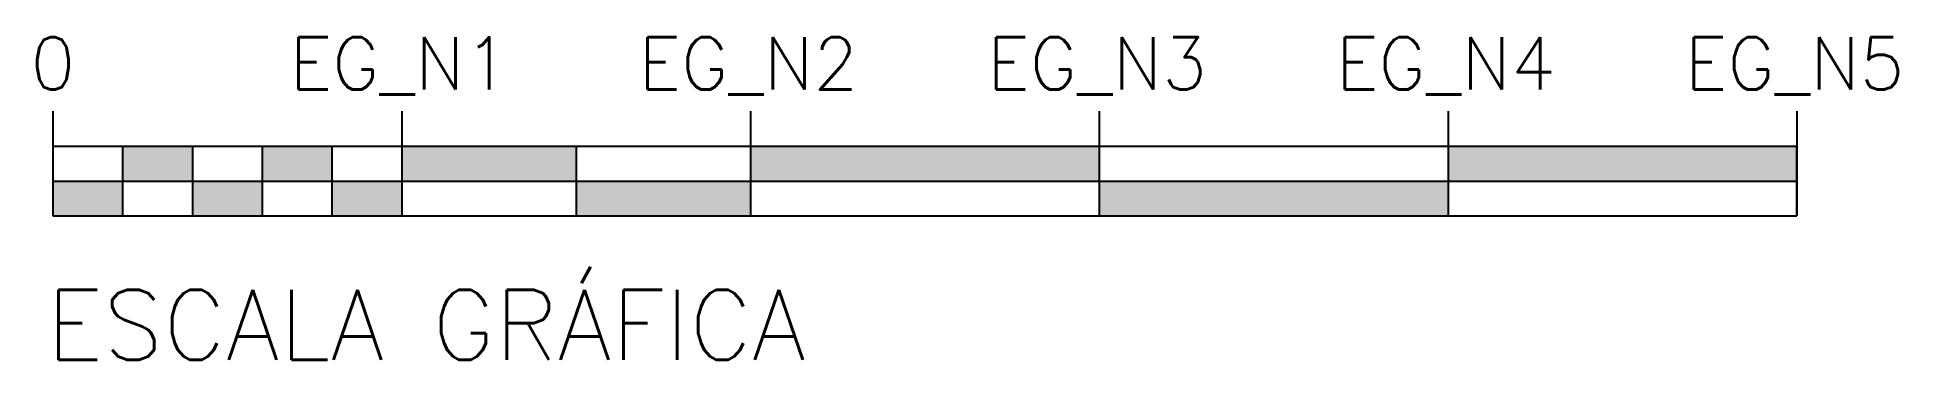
# Model space of a CAD drawing. Header units: millimetres. Extents: x 110.85 to 116.19, y 93.79 to 94.71.
import ezdxf
from ezdxf.enums import TextEntityAlignment as Align

# ---------------------------------------------------------------- set-up
doc = ezdxf.new("R2010")
doc.units = ezdxf.units.MM
doc.header["$LTSCALE"] = 10
doc.layers.add('escalas_gráficas', color=1, linetype='Continuous')
doc.styles.add('r60', font='romans.shx')
doc.styles.add('r80', font='romans.shx')

msp = doc.modelspace()

# ---------------------------------------------------------------- hatches: boundary and pattern name
at = {"layer": 'escalas_gráficas'}
h = msp.add_hatch(color=256, dxfattribs=at)
h.paths.add_polyline_path([(111.0956, 94.2028), (111.0956, 94.3028), (110.8956, 94.3028), (110.8956, 94.2028)])
h.paths.add_polyline_path([(111.0956, 94.4028), (111.0956, 94.3028), (111.2956, 94.3028), (111.2956, 94.4028)])
h.paths.add_polyline_path([(111.2956, 94.3028), (111.2956, 94.2028), (111.4956, 94.2028), (111.4956, 94.3028)])
h.paths.add_polyline_path([(111.4956, 94.4028), (111.4956, 94.3028), (111.6956, 94.3028), (111.6956, 94.4028)])
h.paths.add_polyline_path([(111.6956, 94.3028), (111.6956, 94.2028), (111.8956, 94.2028), (111.8956, 94.3028)])
h = msp.add_hatch(color=256, dxfattribs=at)
h.paths.add_polyline_path([(112.3956, 94.3028), (112.3956, 94.4028), (111.8956, 94.4028), (111.8956, 94.3028)])
h.paths.add_polyline_path([(112.3956, 94.3028), (112.3956, 94.2028), (112.8956, 94.2028), (112.8956, 94.3028)])
h.paths.add_polyline_path([(112.8956, 94.4028), (112.8956, 94.3028), (113.8956, 94.3028), (113.8956, 94.4028)])
h.paths.add_polyline_path([(114.8956, 94.2028), (114.8956, 94.3028), (113.8956, 94.3028), (113.8956, 94.2028)])
h.paths.add_polyline_path([(115.8956, 94.3028), (115.8956, 94.4028), (114.8956, 94.4028), (114.8956, 94.3028)])

# ---------------------------------------------------------------- linework, layer by layer
for p, q in [((110.8956, 94.5028), (110.8956, 94.4028)), ((111.8956, 94.5028), (111.8956, 94.4028)), ((112.8956, 94.5028), (112.8956, 94.4028)), ((113.8956, 94.5028), (113.8956, 94.4028)), ((114.8956, 94.5028), (114.8956, 94.4028)), ((115.8956, 94.5028), (115.8956, 94.4028)), ((110.8956, 94.4028), (115.8956, 94.4028)), ((110.8956, 94.4028), (110.8956, 94.2028)), ((111.0956, 94.4028), (111.0956, 94.2028)), ((111.2956, 94.4028), (111.2956, 94.2028)), ((111.4956, 94.4028), (111.4956, 94.2028)), ((111.6956, 94.4028), (111.6956, 94.2028)), ((111.8956, 94.4028), (111.8956, 94.2028)), ((112.3956, 94.4028), (112.3956, 94.2028)), ((112.8956, 94.4028), (112.8956, 94.2028)), ((113.8956, 94.4028), (113.8956, 94.2028)), ((114.8956, 94.4028), (114.8956, 94.2028)), ((115.8956, 94.4028), (115.8956, 94.2028)), ((115.8956, 94.2028), (115.8956, 94.4028)), ((110.8956, 94.3028), (115.8956, 94.3028)), ((110.8956, 94.2028), (115.8956, 94.2028))]:
    msp.add_line(p, q, dxfattribs=at)

# ---------------------------------------------------------------- texts
at = {"layer": 'escalas_gráficas', "color": 2, "style": 'r60'}
msp.add_text('0', height=0.15, dxfattribs=at).set_placement((110.8956, 94.565), align=Align.CENTER)
at = {"layer": 'escalas_gráficas', "color": 2, "style": 'r80'}
msp.add_text('ESCALA GRÁFICA', height=0.2, dxfattribs=at).set_placement((110.8771, 93.7907))
at = {"layer": 'escalas_gráficas', "color": 2, "style": 'r60'}
for tag, p in [('EG_N1', (111.8894, 94.565)), ('EG_N2', (112.8894, 94.565)), ('EG_N3', (113.8894, 94.565)), ('EG_N4', (114.8894, 94.565)), ('EG_N5', (115.8894, 94.565))]:
    msp.add_attdef(tag, text='', height=0.15, dxfattribs=at).set_placement(p, align=Align.CENTER)

doc.saveas('drawing.dxf')
